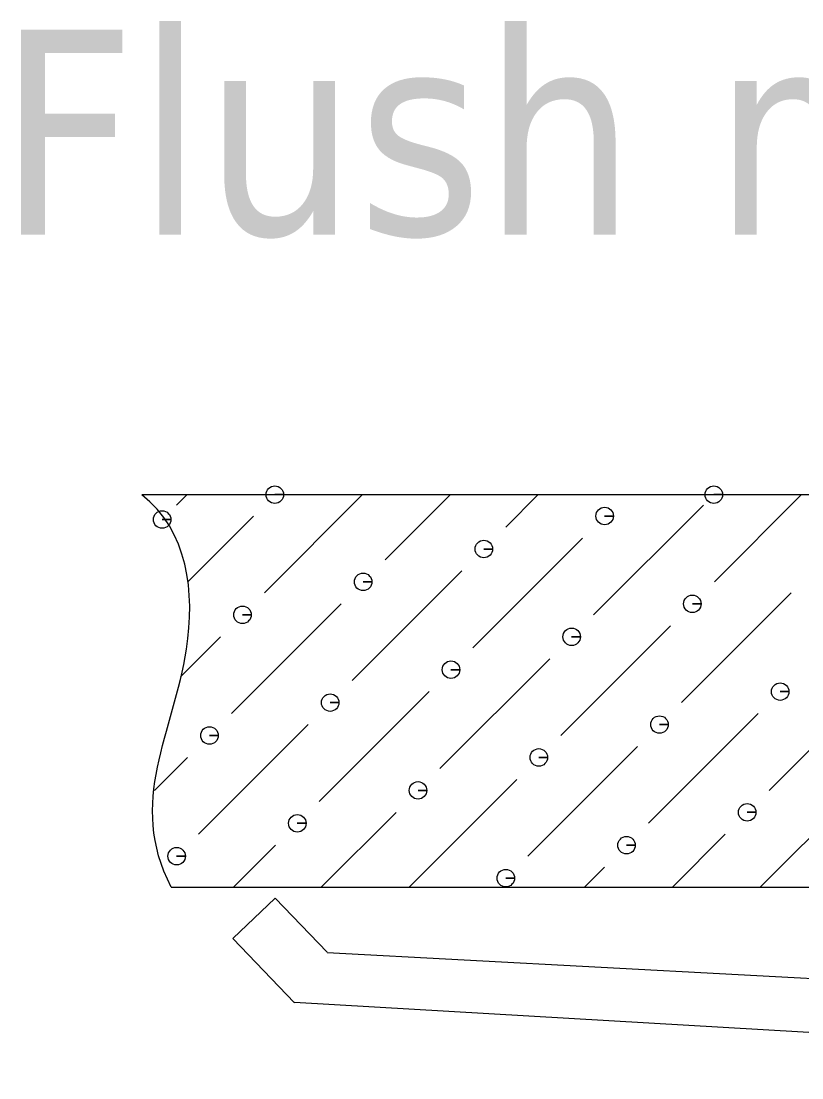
# Model space of a CAD drawing. Header units: millimetres. Extents: x 262 to 1674, y 270 to 1261.
# Drawn here: x 1172.76 to 1192.09, y 666.79 to 692.95 of the extents above; entities that cross this region are included whole.
import ezdxf

# ---------------------------------------------------------------- set-up
doc = ezdxf.new("R2010")
doc.units = ezdxf.units.MM
doc.layers.add('細實線', color=1, linetype='Continuous', lineweight=13)
doc.styles.get("Standard").update_dxf_attribs({"font": 'arial.ttf'})

msp = doc.modelspace()

# ---------------------------------------------------------------- linework, layer by layer
at = {"layer": '細實線'}
for points, knots in [([(1179.03769, 681.22918), (1179.03769, 681.22918), (1179.2546, 681.22918), (1179.2546, 681.22918), (1179.2546, 681.22918), (1179.2546, 681.34884), (1179.15693, 681.44609), (1179.03769, 681.44609), (1179.03769, 681.44609), (1178.91803, 681.44609), (1178.82078, 681.34884), (1178.82078, 681.22918), (1178.82078, 681.22918), (1178.82078, 681.10994), (1178.91803, 681.01269), (1179.03769, 681.01269), (1179.03769, 681.01269), (1179.15693, 681.01269), (1179.2546, 681.10994), (1179.2546, 681.22918), (1179.2546, 681.22918), (1179.2546, 681.22918), (1179.03769, 681.22918), (1179.03769, 681.22918)], [0, 0, 0, 0, 0.14285714, 0.14285714, 0.14285714, 0.14285715, 0.28571429, 0.28571429, 0.28571429, 0.2857143, 0.42857143, 0.42857143, 0.42857143, 0.42857144, 0.57142857, 0.57142857, 0.57142857, 0.57142858, 0.71428571, 0.71428571, 0.71428571, 0.71428572, 1, 1, 1, 1]), ([(1189.90609, 681.22918), (1189.90609, 681.22918), (1190.123, 681.22918), (1190.123, 681.22918), (1190.123, 681.22918), (1190.123, 681.34884), (1190.02575, 681.44609), (1189.90609, 681.44609), (1189.90609, 681.44609), (1189.78685, 681.44609), (1189.6896, 681.34884), (1189.6896, 681.22918), (1189.6896, 681.22918), (1189.6896, 681.10994), (1189.78685, 681.01269), (1189.90609, 681.01269), (1189.90609, 681.01269), (1190.02575, 681.01269), (1190.123, 681.10994), (1190.123, 681.22918), (1190.123, 681.22918), (1190.123, 681.22918), (1189.90609, 681.22918), (1189.90609, 681.22918)], [0, 0, 0, 0, 0.14285714, 0.14285714, 0.14285714, 0.14285715, 0.28571429, 0.28571429, 0.28571429, 0.2857143, 0.42857143, 0.42857143, 0.42857143, 0.42857144, 0.57142857, 0.57142857, 0.57142857, 0.57142858, 0.71428571, 0.71428571, 0.71428571, 0.71428572, 1, 1, 1, 1]), ([(1176.47365, 671.51045), (1175.37768, 673.62036), (1176.53581, 675.35946), (1176.85166, 677.40004), (1176.85166, 677.40004), (1177.06815, 678.80129), (1176.88591, 680.34589), (1175.74385, 681.22664)], [0, 0, 0, 0, 0.33333333, 0.33333333, 0.33333333, 0.33333334, 1, 1, 1, 1]), ([(1187.20294, 680.69853), (1187.20294, 680.69853), (1187.41986, 680.69853), (1187.41986, 680.69853), (1187.41986, 680.69853), (1187.41986, 680.81776), (1187.32218, 680.91502), (1187.20294, 680.91502), (1187.20294, 680.91502), (1187.08328, 680.91502), (1186.98603, 680.81776), (1186.98603, 680.69853), (1186.98603, 680.69853), (1186.98603, 680.57887), (1187.08328, 680.48162), (1187.20294, 680.48162), (1187.20294, 680.48162), (1187.32218, 680.48162), (1187.41986, 680.57887), (1187.41986, 680.69853), (1187.41986, 680.69853), (1187.41986, 680.69853), (1187.20294, 680.69853), (1187.20294, 680.69853)], [0, 0, 0, 0, 0.14285714, 0.14285714, 0.14285714, 0.14285715, 0.28571429, 0.28571429, 0.28571429, 0.2857143, 0.42857143, 0.42857143, 0.42857143, 0.42857144, 0.57142857, 0.57142857, 0.57142857, 0.57142858, 0.71428571, 0.71428571, 0.71428571, 0.71428572, 1, 1, 1, 1]), ([(1176.24786, 680.61185), (1176.24786, 680.61185), (1176.46477, 680.61185), (1176.46477, 680.61185), (1176.46477, 680.61185), (1176.46477, 680.73151), (1176.36752, 680.82876), (1176.24786, 680.82876), (1176.24786, 680.82876), (1176.12862, 680.82876), (1176.03137, 680.73151), (1176.03137, 680.61185), (1176.03137, 680.61185), (1176.03137, 680.49261), (1176.12862, 680.39536), (1176.24786, 680.39536), (1176.24786, 680.39536), (1176.36752, 680.39536), (1176.46477, 680.49261), (1176.46477, 680.61185), (1176.46477, 680.61185), (1176.46477, 680.61185), (1176.24786, 680.61185), (1176.24786, 680.61185)], [0, 0, 0, 0, 0.14285714, 0.14285714, 0.14285714, 0.14285715, 0.28571429, 0.28571429, 0.28571429, 0.2857143, 0.42857143, 0.42857143, 0.42857143, 0.42857144, 0.57142857, 0.57142857, 0.57142857, 0.57142858, 0.71428571, 0.71428571, 0.71428571, 0.71428572, 1, 1, 1, 1]), ([(1184.21354, 679.88204), (1184.21354, 679.88204), (1184.43045, 679.88204), (1184.43045, 679.88204), (1184.43045, 679.88204), (1184.43045, 680.0017), (1184.3332, 680.09895), (1184.21354, 680.09895), (1184.21354, 680.09895), (1184.0943, 680.09895), (1183.99705, 680.0017), (1183.99705, 679.88204), (1183.99705, 679.88204), (1183.99705, 679.76281), (1184.0943, 679.66513), (1184.21354, 679.66513), (1184.21354, 679.66513), (1184.3332, 679.66513), (1184.43045, 679.76281), (1184.43045, 679.88204), (1184.43045, 679.88204), (1184.43045, 679.88204), (1184.21354, 679.88204), (1184.21354, 679.88204)], [0, 0, 0, 0, 0.14285714, 0.14285714, 0.14285714, 0.14285715, 0.28571429, 0.28571429, 0.28571429, 0.2857143, 0.42857143, 0.42857143, 0.42857143, 0.42857144, 0.57142857, 0.57142857, 0.57142857, 0.57142858, 0.71428571, 0.71428571, 0.71428571, 0.71428572, 1, 1, 1, 1]), ([(1181.22414, 679.06852), (1181.22414, 679.06852), (1181.44105, 679.06852), (1181.44105, 679.06852), (1181.44105, 679.06852), (1181.44105, 679.18818), (1181.3438, 679.28543), (1181.22414, 679.28543), (1181.22414, 679.28543), (1181.1049, 679.28543), (1181.00765, 679.18818), (1181.00765, 679.06852), (1181.00765, 679.06852), (1181.00765, 678.94928), (1181.1049, 678.85203), (1181.22414, 678.85203), (1181.22414, 678.85203), (1181.3438, 678.85203), (1181.44105, 678.94928), (1181.44105, 679.06852), (1181.44105, 679.06852), (1181.44105, 679.06852), (1181.22414, 679.06852), (1181.22414, 679.06852)], [0, 0, 0, 0, 0.14285714, 0.14285714, 0.14285714, 0.14285715, 0.28571429, 0.28571429, 0.28571429, 0.2857143, 0.42857143, 0.42857143, 0.42857143, 0.42857144, 0.57142857, 0.57142857, 0.57142857, 0.57142858, 0.71428571, 0.71428571, 0.71428571, 0.71428572, 1, 1, 1, 1]), ([(1189.37544, 678.52392), (1189.37544, 678.52392), (1189.59193, 678.52392), (1189.59193, 678.52392), (1189.59193, 678.52392), (1189.59193, 678.64358), (1189.49468, 678.74083), (1189.37544, 678.74083), (1189.37544, 678.74083), (1189.25578, 678.74083), (1189.15853, 678.64358), (1189.15853, 678.52392), (1189.15853, 678.52392), (1189.15853, 678.40468), (1189.25578, 678.30743), (1189.37544, 678.30743), (1189.37544, 678.30743), (1189.49468, 678.30743), (1189.59193, 678.40468), (1189.59193, 678.52392), (1189.59193, 678.52392), (1189.59193, 678.52392), (1189.37544, 678.52392), (1189.37544, 678.52392)], [0, 0, 0, 0, 0.14285714, 0.14285714, 0.14285714, 0.14285715, 0.28571429, 0.28571429, 0.28571429, 0.2857143, 0.42857143, 0.42857143, 0.42857143, 0.42857144, 0.57142857, 0.57142857, 0.57142857, 0.57142858, 0.71428571, 0.71428571, 0.71428571, 0.71428572, 1, 1, 1, 1]), ([(1178.23685, 678.25373), (1178.23685, 678.25373), (1178.45376, 678.25373), (1178.45376, 678.25373), (1178.45376, 678.25373), (1178.45376, 678.37339), (1178.35651, 678.47064), (1178.23685, 678.47064), (1178.23685, 678.47064), (1178.11761, 678.47064), (1178.02036, 678.37339), (1178.02036, 678.25373), (1178.02036, 678.25373), (1178.02036, 678.13449), (1178.11761, 678.03682), (1178.23685, 678.03682), (1178.23685, 678.03682), (1178.35651, 678.03682), (1178.45376, 678.13449), (1178.45376, 678.25373), (1178.45376, 678.25373), (1178.45376, 678.25373), (1178.23685, 678.25373), (1178.23685, 678.25373)], [0, 0, 0, 0, 0.14285714, 0.14285714, 0.14285714, 0.14285715, 0.28571429, 0.28571429, 0.28571429, 0.2857143, 0.42857143, 0.42857143, 0.42857143, 0.42857144, 0.57142857, 0.57142857, 0.57142857, 0.57142858, 0.71428571, 0.71428571, 0.71428571, 0.71428572, 1, 1, 1, 1]), ([(1186.38604, 677.70912), (1186.38604, 677.70912), (1186.60295, 677.70912), (1186.60295, 677.70912), (1186.60295, 677.70912), (1186.60295, 677.82878), (1186.5057, 677.92603), (1186.38604, 677.92603), (1186.38604, 677.92603), (1186.2668, 677.92603), (1186.16913, 677.82878), (1186.16913, 677.70912), (1186.16913, 677.70912), (1186.16913, 677.58989), (1186.2668, 677.49263), (1186.38604, 677.49263), (1186.38604, 677.49263), (1186.5057, 677.49263), (1186.60295, 677.58989), (1186.60295, 677.70912), (1186.60295, 677.70912), (1186.60295, 677.70912), (1186.38604, 677.70912), (1186.38604, 677.70912)], [0, 0, 0, 0, 0.14285714, 0.14285714, 0.14285714, 0.14285715, 0.28571429, 0.28571429, 0.28571429, 0.2857143, 0.42857143, 0.42857143, 0.42857143, 0.42857144, 0.57142857, 0.57142857, 0.57142857, 0.57142858, 0.71428571, 0.71428571, 0.71428571, 0.71428572, 1, 1, 1, 1]), ([(1183.39875, 676.89433), (1183.39875, 676.89433), (1183.61566, 676.89433), (1183.61566, 676.89433), (1183.61566, 676.89433), (1183.61566, 677.01357), (1183.51799, 677.11082), (1183.39875, 677.11082), (1183.39875, 677.11082), (1183.27909, 677.11082), (1183.18184, 677.01357), (1183.18184, 676.89433), (1183.18184, 676.89433), (1183.18184, 676.77467), (1183.27909, 676.67742), (1183.39875, 676.67742), (1183.39875, 676.67742), (1183.51799, 676.67742), (1183.61566, 676.77467), (1183.61566, 676.89433), (1183.61566, 676.89433), (1183.61566, 676.89433), (1183.39875, 676.89433), (1183.39875, 676.89433)], [0, 0, 0, 0, 0.14285714, 0.14285714, 0.14285714, 0.14285715, 0.28571429, 0.28571429, 0.28571429, 0.2857143, 0.42857143, 0.42857143, 0.42857143, 0.42857144, 0.57142857, 0.57142857, 0.57142857, 0.57142858, 0.71428571, 0.71428571, 0.71428571, 0.71428572, 1, 1, 1, 1]), ([(1191.54963, 676.35184), (1191.54963, 676.35184), (1191.76654, 676.35184), (1191.76654, 676.35184), (1191.76654, 676.35184), (1191.76654, 676.47108), (1191.66929, 676.56833), (1191.54963, 676.56833), (1191.54963, 676.56833), (1191.43039, 676.56833), (1191.33314, 676.47108), (1191.33314, 676.35184), (1191.33314, 676.35184), (1191.33314, 676.23218), (1191.43039, 676.13493), (1191.54963, 676.13493), (1191.54963, 676.13493), (1191.66929, 676.13493), (1191.76654, 676.23218), (1191.76654, 676.35184), (1191.76654, 676.35184), (1191.76654, 676.35184), (1191.54963, 676.35184), (1191.54963, 676.35184)], [0, 0, 0, 0, 0.14285714, 0.14285714, 0.14285714, 0.14285715, 0.28571429, 0.28571429, 0.28571429, 0.2857143, 0.42857143, 0.42857143, 0.42857143, 0.42857144, 0.57142857, 0.57142857, 0.57142857, 0.57142858, 0.71428571, 0.71428571, 0.71428571, 0.71428572, 1, 1, 1, 1]), ([(1180.40935, 676.07954), (1180.40935, 676.07954), (1180.62626, 676.07954), (1180.62626, 676.07954), (1180.62626, 676.07954), (1180.62626, 676.19878), (1180.52901, 676.29603), (1180.40935, 676.29603), (1180.40935, 676.29603), (1180.29011, 676.29603), (1180.19286, 676.19878), (1180.19286, 676.07954), (1180.19286, 676.07954), (1180.19286, 675.95988), (1180.29011, 675.86263), (1180.40935, 675.86263), (1180.40935, 675.86263), (1180.52901, 675.86263), (1180.62626, 675.95988), (1180.62626, 676.07954), (1180.62626, 676.07954), (1180.62626, 676.07954), (1180.40935, 676.07954), (1180.40935, 676.07954)], [0, 0, 0, 0, 0.14285714, 0.14285714, 0.14285714, 0.14285715, 0.28571429, 0.28571429, 0.28571429, 0.2857143, 0.42857143, 0.42857143, 0.42857143, 0.42857144, 0.57142857, 0.57142857, 0.57142857, 0.57142858, 0.71428571, 0.71428571, 0.71428571, 0.71428572, 1, 1, 1, 1]), ([(1188.56065, 675.53536), (1188.56065, 675.53536), (1188.77714, 675.53536), (1188.77714, 675.53536), (1188.77714, 675.53536), (1188.77714, 675.6546), (1188.67989, 675.75185), (1188.56065, 675.75185), (1188.56065, 675.75185), (1188.44099, 675.75185), (1188.34374, 675.6546), (1188.34374, 675.53536), (1188.34374, 675.53536), (1188.34374, 675.4157), (1188.44099, 675.31845), (1188.56065, 675.31845), (1188.56065, 675.31845), (1188.67989, 675.31845), (1188.77714, 675.4157), (1188.77714, 675.53536), (1188.77714, 675.53536), (1188.77714, 675.53536), (1188.56065, 675.53536), (1188.56065, 675.53536)], [0, 0, 0, 0, 0.14285714, 0.14285714, 0.14285714, 0.14285715, 0.28571429, 0.28571429, 0.28571429, 0.2857143, 0.42857143, 0.42857143, 0.42857143, 0.42857144, 0.57142857, 0.57142857, 0.57142857, 0.57142858, 0.71428571, 0.71428571, 0.71428571, 0.71428572, 1, 1, 1, 1]), ([(1177.41994, 675.26432), (1177.41994, 675.26432), (1177.63685, 675.26432), (1177.63685, 675.26432), (1177.63685, 675.26432), (1177.63685, 675.38399), (1177.5396, 675.48124), (1177.41994, 675.48124), (1177.41994, 675.48124), (1177.3007, 675.48124), (1177.20345, 675.38399), (1177.20345, 675.26432), (1177.20345, 675.26432), (1177.20345, 675.14509), (1177.3007, 675.04784), (1177.41994, 675.04784), (1177.41994, 675.04784), (1177.5396, 675.04784), (1177.63685, 675.14509), (1177.63685, 675.26432), (1177.63685, 675.26432), (1177.63685, 675.26432), (1177.41994, 675.26432), (1177.41994, 675.26432)], [0, 0, 0, 0, 0.14285714, 0.14285714, 0.14285714, 0.14285715, 0.28571429, 0.28571429, 0.28571429, 0.2857143, 0.42857143, 0.42857143, 0.42857143, 0.42857144, 0.57142857, 0.57142857, 0.57142857, 0.57142858, 0.71428571, 0.71428571, 0.71428571, 0.71428572, 1, 1, 1, 1]), ([(1185.57294, 674.72183), (1185.57294, 674.72183), (1185.78985, 674.72183), (1185.78985, 674.72183), (1185.78985, 674.72183), (1185.78985, 674.84107), (1185.6926, 674.93875), (1185.57294, 674.93875), (1185.57294, 674.93875), (1185.4537, 674.93875), (1185.35645, 674.84107), (1185.35645, 674.72183), (1185.35645, 674.72183), (1185.35645, 674.6026), (1185.4537, 674.50492), (1185.57294, 674.50492), (1185.57294, 674.50492), (1185.6926, 674.50492), (1185.78985, 674.6026), (1185.78985, 674.72183), (1185.78985, 674.72183), (1185.78985, 674.72183), (1185.57294, 674.72183), (1185.57294, 674.72183)], [0, 0, 0, 0, 0.14285714, 0.14285714, 0.14285714, 0.14285715, 0.28571429, 0.28571429, 0.28571429, 0.2857143, 0.42857143, 0.42857143, 0.42857143, 0.42857144, 0.57142857, 0.57142857, 0.57142857, 0.57142858, 0.71428571, 0.71428571, 0.71428571, 0.71428572, 1, 1, 1, 1]), ([(1182.58396, 673.90493), (1182.58396, 673.90493), (1182.80045, 673.90493), (1182.80045, 673.90493), (1182.80045, 673.90493), (1182.80045, 674.02459), (1182.70319, 674.12184), (1182.58396, 674.12184), (1182.58396, 674.12184), (1182.4643, 674.12184), (1182.36705, 674.02459), (1182.36705, 673.90493), (1182.36705, 673.90493), (1182.36705, 673.78569), (1182.4643, 673.68844), (1182.58396, 673.68844), (1182.58396, 673.68844), (1182.70319, 673.68844), (1182.80045, 673.78569), (1182.80045, 673.90493), (1182.80045, 673.90493), (1182.80045, 673.90493), (1182.58396, 673.90493), (1182.58396, 673.90493)], [0, 0, 0, 0, 0.14285714, 0.14285714, 0.14285714, 0.14285715, 0.28571429, 0.28571429, 0.28571429, 0.2857143, 0.42857143, 0.42857143, 0.42857143, 0.42857144, 0.57142857, 0.57142857, 0.57142857, 0.57142858, 0.71428571, 0.71428571, 0.71428571, 0.71428572, 1, 1, 1, 1]), ([(1190.73272, 673.36244), (1190.73272, 673.36244), (1190.94963, 673.36244), (1190.94963, 673.36244), (1190.94963, 673.36244), (1190.94963, 673.48168), (1190.85238, 673.57893), (1190.73272, 673.57893), (1190.73272, 673.57893), (1190.61348, 673.57893), (1190.51623, 673.48168), (1190.51623, 673.36244), (1190.51623, 673.36244), (1190.51623, 673.24278), (1190.61348, 673.14553), (1190.73272, 673.14553), (1190.73272, 673.14553), (1190.85238, 673.14553), (1190.94963, 673.24278), (1190.94963, 673.36244), (1190.94963, 673.36244), (1190.94963, 673.36244), (1190.73272, 673.36244), (1190.73272, 673.36244)], [0, 0, 0, 0, 0.14285714, 0.14285714, 0.14285714, 0.14285715, 0.28571429, 0.28571429, 0.28571429, 0.2857143, 0.42857143, 0.42857143, 0.42857143, 0.42857144, 0.57142857, 0.57142857, 0.57142857, 0.57142858, 0.71428571, 0.71428571, 0.71428571, 0.71428572, 1, 1, 1, 1]), ([(1179.59455, 673.09014), (1179.59455, 673.09014), (1179.81146, 673.09014), (1179.81146, 673.09014), (1179.81146, 673.09014), (1179.81146, 673.20937), (1179.71379, 673.30662), (1179.59455, 673.30662), (1179.59455, 673.30662), (1179.47489, 673.30662), (1179.37764, 673.20937), (1179.37764, 673.09014), (1179.37764, 673.09014), (1179.37764, 672.97048), (1179.47489, 672.87322), (1179.59455, 672.87322), (1179.59455, 672.87322), (1179.71379, 672.87322), (1179.81146, 672.97048), (1179.81146, 673.09014), (1179.81146, 673.09014), (1179.81146, 673.09014), (1179.59455, 673.09014), (1179.59455, 673.09014)], [0, 0, 0, 0, 0.14285714, 0.14285714, 0.14285714, 0.14285715, 0.28571429, 0.28571429, 0.28571429, 0.2857143, 0.42857143, 0.42857143, 0.42857143, 0.42857144, 0.57142857, 0.57142857, 0.57142857, 0.57142858, 0.71428571, 0.71428571, 0.71428571, 0.71428572, 1, 1, 1, 1]), ([(1187.74543, 672.54765), (1187.74543, 672.54765), (1187.96235, 672.54765), (1187.96235, 672.54765), (1187.96235, 672.54765), (1187.96235, 672.66688), (1187.86509, 672.76413), (1187.74543, 672.76413), (1187.74543, 672.76413), (1187.6262, 672.76413), (1187.52895, 672.66688), (1187.52895, 672.54765), (1187.52895, 672.54765), (1187.52895, 672.42799), (1187.6262, 672.33073), (1187.74543, 672.33073), (1187.74543, 672.33073), (1187.86509, 672.33073), (1187.96235, 672.42799), (1187.96235, 672.54765), (1187.96235, 672.54765), (1187.96235, 672.54765), (1187.74543, 672.54765), (1187.74543, 672.54765)], [0, 0, 0, 0, 0.14285714, 0.14285714, 0.14285714, 0.14285715, 0.28571429, 0.28571429, 0.28571429, 0.2857143, 0.42857143, 0.42857143, 0.42857143, 0.42857144, 0.57142857, 0.57142857, 0.57142857, 0.57142858, 0.71428571, 0.71428571, 0.71428571, 0.71428572, 1, 1, 1, 1]), ([(1176.60726, 672.27534), (1176.60726, 672.27534), (1176.82375, 672.27534), (1176.82375, 672.27534), (1176.82375, 672.27534), (1176.82375, 672.39458), (1176.7265, 672.49183), (1176.60726, 672.49183), (1176.60726, 672.49183), (1176.4876, 672.49183), (1176.39035, 672.39458), (1176.39035, 672.27534), (1176.39035, 672.27534), (1176.39035, 672.15568), (1176.4876, 672.05843), (1176.60726, 672.05843), (1176.60726, 672.05843), (1176.7265, 672.05843), (1176.82375, 672.15568), (1176.82375, 672.27534), (1176.82375, 672.27534), (1176.82375, 672.27534), (1176.60726, 672.27534), (1176.60726, 672.27534)], [0, 0, 0, 0, 0.14285714, 0.14285714, 0.14285714, 0.14285715, 0.28571429, 0.28571429, 0.28571429, 0.2857143, 0.42857143, 0.42857143, 0.42857143, 0.42857144, 0.57142857, 0.57142857, 0.57142857, 0.57142858, 0.71428571, 0.71428571, 0.71428571, 0.71428572, 1, 1, 1, 1]), ([(1184.75645, 671.73243), (1184.75645, 671.73243), (1184.97294, 671.73243), (1184.97294, 671.73243), (1184.97294, 671.73243), (1184.97294, 671.85209), (1184.87569, 671.94934), (1184.75645, 671.94934), (1184.75645, 671.94934), (1184.63679, 671.94934), (1184.53954, 671.85209), (1184.53954, 671.73243), (1184.53954, 671.73243), (1184.53954, 671.61319), (1184.63679, 671.51594), (1184.75645, 671.51594), (1184.75645, 671.51594), (1184.87569, 671.51594), (1184.97294, 671.61319), (1184.97294, 671.73243), (1184.97294, 671.73243), (1184.97294, 671.73243), (1184.75645, 671.73243), (1184.75645, 671.73243)], [0, 0, 0, 0, 0.14285714, 0.14285714, 0.14285714, 0.14285715, 0.28571429, 0.28571429, 0.28571429, 0.2857143, 0.42857143, 0.42857143, 0.42857143, 0.42857144, 0.57142857, 0.57142857, 0.57142857, 0.57142858, 0.71428571, 0.71428571, 0.71428571, 0.71428572, 1, 1, 1, 1])]:
    msp.add_open_spline(points, degree=3, knots=knots, dxfattribs=at)
for points in [[(1219.51725, 681.22537), (1219.51725, 681.22537), (1175.74385, 681.22537), (1175.74385, 681.22537)], [(1176.60726, 680.97041), (1176.60726, 680.97041), (1176.86519, 681.22875), (1176.86519, 681.22875)], [(1178.77976, 678.79579), (1178.77976, 678.79579), (1181.21188, 681.22875), (1181.21188, 681.22875)], [(1181.76874, 679.61059), (1181.76874, 679.61059), (1183.38649, 681.22875), (1183.38649, 681.22875)], [(1184.75645, 680.4258), (1184.75645, 680.4258), (1185.55898, 681.22875), (1185.55898, 681.22875)], [(1189.92004, 679.0681), (1189.92004, 679.0681), (1192.07986, 681.22875), (1192.07986, 681.22875)], [(1186.93064, 678.2533), (1186.93064, 678.2533), (1189.64774, 680.97041), (1189.64774, 680.97041)], [(1176.88422, 679.07359), (1176.88422, 679.07359), (1178.50746, 680.6981), (1178.50746, 680.6981)], [(1183.94124, 677.4364), (1183.94124, 677.4364), (1186.65834, 680.15392), (1186.65834, 680.15392)], [(1180.95395, 676.6233), (1180.95395, 676.6233), (1183.67105, 679.33828), (1183.67105, 679.33828)], [(1189.10314, 676.07869), (1189.10314, 676.07869), (1191.82193, 678.79579), (1191.82193, 678.79579)], [(1177.96455, 675.80639), (1177.96455, 675.80639), (1180.68165, 678.52349), (1180.68165, 678.52349)], [(1186.11585, 675.2639), (1186.11585, 675.2639), (1188.83253, 677.981), (1188.83253, 677.981)], [(1176.7024, 676.71886), (1176.7024, 676.71886), (1177.69224, 677.7087), (1177.69224, 677.7087)], [(1183.12645, 674.44911), (1183.12645, 674.44911), (1185.84355, 677.16621), (1185.84355, 677.16621)], [(1191.27733, 673.90451), (1191.27733, 673.90451), (1193.86293, 676.4918), (1193.86293, 676.4918)], [(1180.13704, 673.63432), (1180.13704, 673.63432), (1182.85626, 676.351), (1182.85626, 676.351)], [(1188.28835, 673.08971), (1188.28835, 673.08971), (1191.00502, 675.80639), (1191.00502, 675.80639)], [(1177.14975, 672.8191), (1177.14975, 672.8191), (1179.86686, 675.53409), (1179.86686, 675.53409)], [(1185.30063, 672.2745), (1185.30063, 672.2745), (1188.01774, 674.9916), (1188.01774, 674.9916)], [(1176.05716, 673.90112), (1176.05716, 673.90112), (1176.87745, 674.72141), (1176.87745, 674.72141)], [(1182.36155, 671.51045), (1182.36155, 671.51045), (1185.02833, 674.17681), (1185.02833, 674.17681)], [(1191.05576, 671.51045), (1191.05576, 671.51045), (1193.17964, 673.63432), (1193.17964, 673.63432)], [(1180.18736, 671.51045), (1180.18736, 671.51045), (1182.03935, 673.36202), (1182.03935, 673.36202)], [(1188.88284, 671.51045), (1188.88284, 671.51045), (1190.19023, 672.8191), (1190.19023, 672.8191)], [(1178.01486, 671.51045), (1178.01486, 671.51045), (1179.05206, 672.5468), (1179.05206, 672.5468)], [(1186.70866, 671.51045), (1186.70866, 671.51045), (1187.20294, 672.00431), (1187.20294, 672.00431)], [(1176.47154, 671.51045), (1176.47154, 671.51045), (1221.13838, 671.51045), (1221.13838, 671.51045)], [(1179.04488, 671.23814), (1179.04488, 671.23814), (1178.0026, 670.23392), (1178.0026, 670.23392)], [(1180.33662, 669.89566), (1180.33662, 669.89566), (1179.04318, 671.23941), (1179.04318, 671.23941)], [(1178.00091, 670.23392), (1178.00091, 670.23392), (1179.52859, 668.64747), (1179.52859, 668.64747)], [(1180.33493, 669.89439), (1180.33493, 669.89439), (1210.85686, 668.25931), (1210.85686, 668.25931)], [(1211.50506, 666.78702), (1211.50506, 666.78702), (1179.5269, 668.64958), (1179.5269, 668.64958)]]:
    msp.add_open_spline(points, degree=3, dxfattribs=at)

# ---------------------------------------------------------------- texts
at = {"layer": '細實線', "insert": (1172.17047, 692.73952), "char_height": 5.0739515, "width": 79.3483601, "attachment_point": 1}
msp.add_mtext('{\\fTahoma|b0|i0|c0|p34;Flush mount cut}', dxfattribs=at)

doc.saveas('drawing.dxf')
